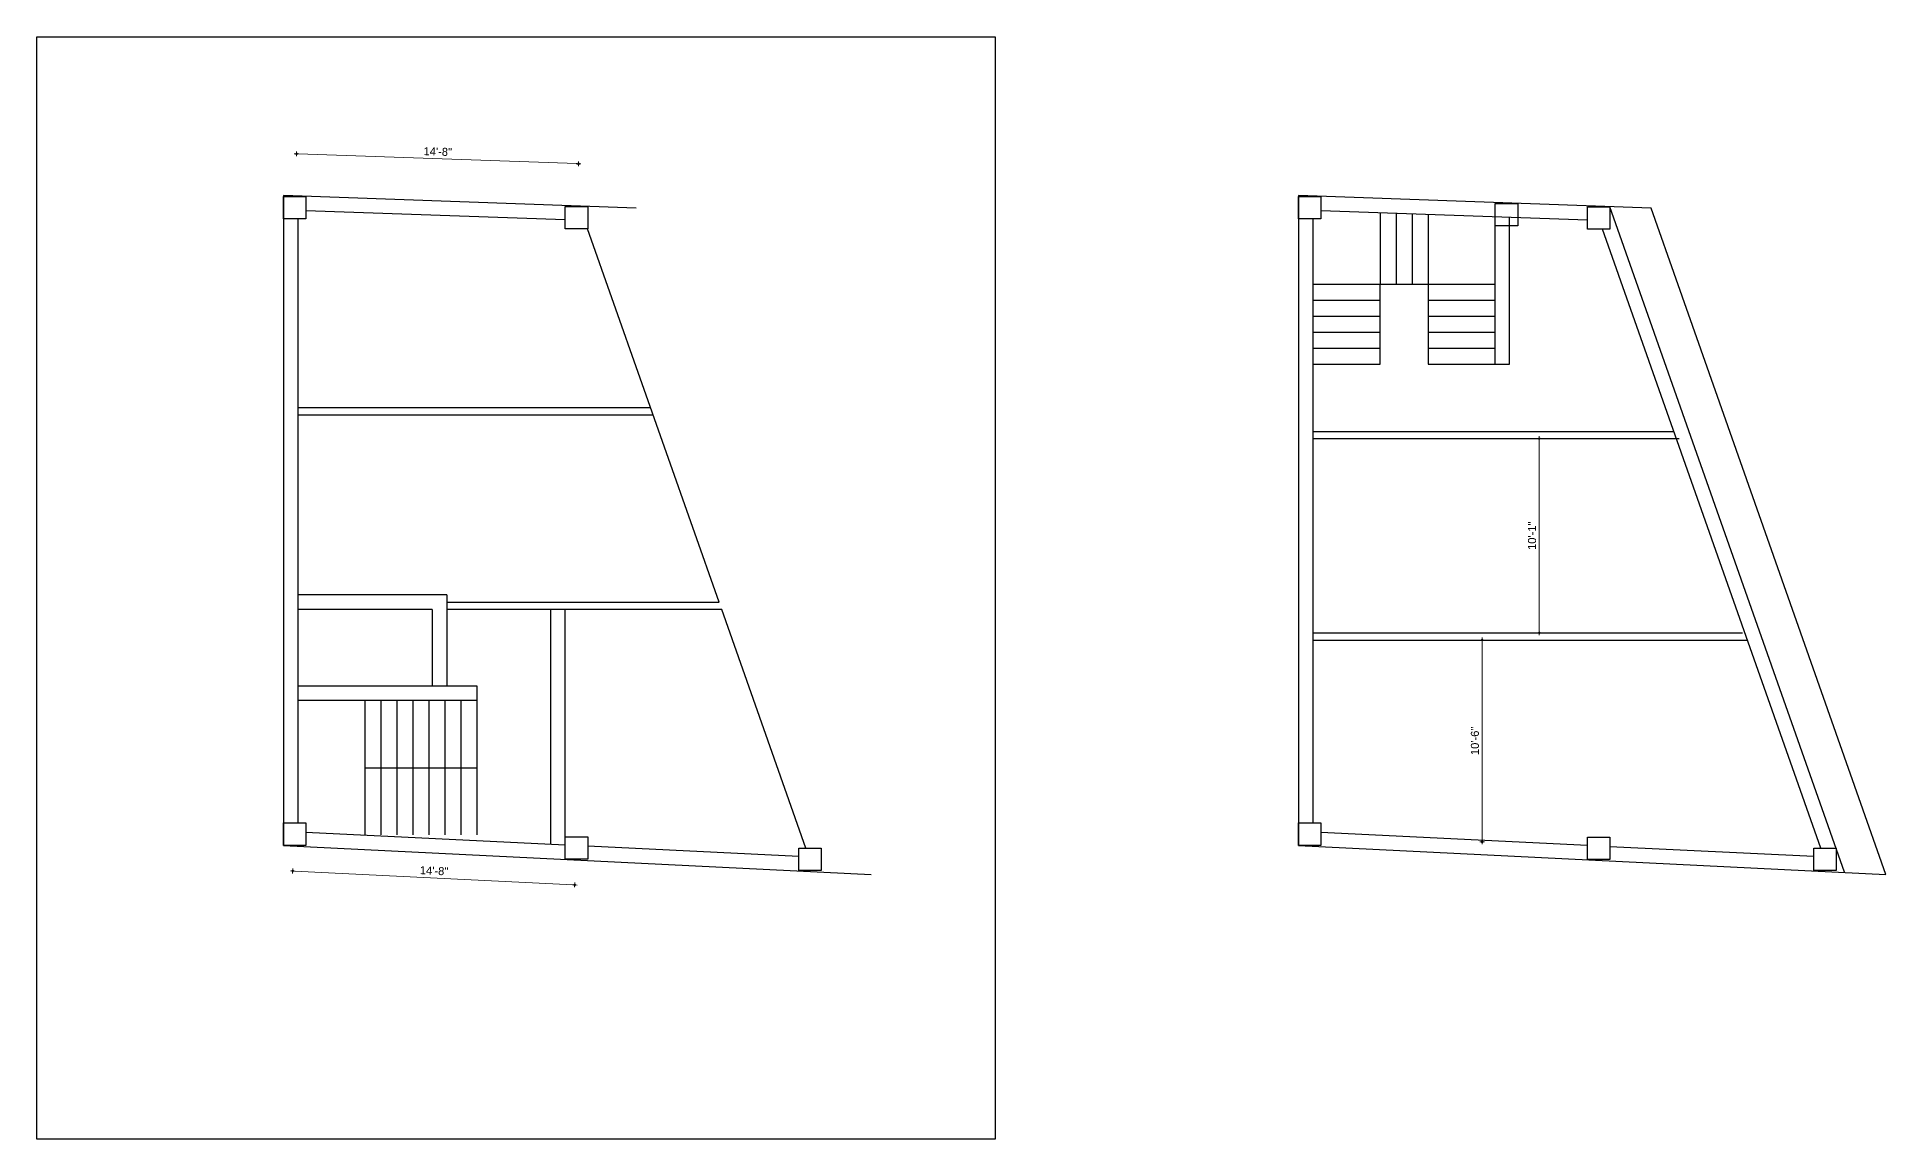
# Model space of a CAD drawing. Header units: inches. Extents: x -4105 to 11025, y -15557 to -3174.
# Drawn here: x 3238 to 4393, y -13702 to -13014 of the extents above; entities that cross this region are included whole.
import ezdxf

# ---------------------------------------------------------------- set-up
doc = ezdxf.new("R2010")
doc.units = ezdxf.units.IN
doc.header["$LTSCALE"] = 0.5
doc.header["$MEASUREMENT"] = 0
doc.header["$PDMODE"] = 66
doc.layers.add('hatch', color=9, linetype='Continuous', lineweight=0)
doc.layers.add('Toilet', color=7, linetype='Continuous', lineweight=25)
doc.styles.get("Standard").update_dxf_attribs({"font": 'arial.ttf'})
doc.dimstyles.new('S8', dxfattribs={"dimtxt": 5, "dimasz": 1, "dimexe": 6, "dimexo": 18, "dimgap": 1.9375, "dimtad": 1, "dimdec": 0, "dimzin": 3, "dimdsep": 46, "dimlunit": 4, "dimtxsty": 'Standard', "dimblk": 'dot 2', "dimcen": 12, "dimse1": 1, "dimse2": 1, "dimclrd": 1, "dimclre": 1, "dimclrt": 256, "dimadec": 0, "dimazin": 0, "dimtfac": 0.75, "dimtdec": 0, "dimtix": 1, "dimtmove": 1, "dimatfit": 3, "dimldrblk": 'DOT', "dimfxl": 1, "dimtolj": 1, "dimtzin": 0, "dimlwd": 9, "dimlwe": 9, "dimarcsym": 0})

# ---------------------------------------------------------------- blocks, each defined once
blk = doc.blocks.new('dot1')
at = {"layer": 'hatch'}
h = blk.add_hatch(color=256, dxfattribs=at)
edge = h.paths.add_edge_path()
edge.add_arc((0, 0), 1, 0, 360)
for p, q in [((3, 0), (-3, 0)), ((0, 3), (0, -3))]:
    blk.add_line(p, q, dxfattribs=at)
blk.add_circle((0, 0), 1, dxfattribs=at)
blk = doc.blocks.new('dot 2')
at = {"layer": 'hatch', "xscale": 0.5, "yscale": 0.5, "zscale": 0.5}
blk.add_blockref('dot1', (0, 0), dxfattribs=at)
blk = doc.blocks.new('*D816')
at = {"layer": 'Defpoints', "color": 0, "transparency": 16777216}
for p in [(3576, -13092.8), (3398.7, -13120.2), (3574.8, -13126.4)]:
    blk.add_point(p, dxfattribs=at)
at = {"layer": 'Toilet', "color": 1, "lineweight": 9, "transparency": 16777216}
blk.add_line((3400.9, -13086.6), (3575, -13092.7), dxfattribs=at)
for p, rotation in [((3399.9, -13086.6), 177.977900123258), ((3576, -13092.8), 357.977900123258)]:
    blk.add_blockref('dot 2', p, dxfattribs=dict(at, rotation=rotation))
at = {"layer": 'Toilet', "transparency": 16777216, "insert": (3488.1, -13085.2), "char_height": 5, "attachment_point": 5, "rotation": 357.9779}
blk.add_mtext('\\A1;14\'-8"', dxfattribs=at)
blk = doc.blocks.new('_Dot')
at = {"color": 0, "linetype": 'ByBlock', "lineweight": -2}
blk.add_line((-0.5, 0), (-1, 0), dxfattribs=at)
at = {"color": 0, "linetype": 'ByBlock', "const_width": 0.5}
blk.add_lwpolyline([(-0.25, 0, 1), (0.25, 0, 1)], format="xyb", close=True, dxfattribs=at)
blk = doc.blocks.new('*D817')
at = {"layer": 'Defpoints', "color": 0, "transparency": 16777216}
for p in [(3398.7, -13511.7), (3574.8, -13520.4), (3573.7, -13543.4)]:
    blk.add_point(p, dxfattribs=at)
at = {"layer": 'Toilet', "color": 1, "lineweight": 9, "transparency": 16777216}
blk.add_line((3398.5, -13534.8), (3572.7, -13543.3), dxfattribs=at)
for p, rotation in [((3397.5, -13534.7), 177.1797039813617), ((3573.7, -13543.4), 357.1797039813617)]:
    blk.add_blockref('dot 2', p, dxfattribs=dict(at, rotation=rotation))
at = {"layer": 'Toilet', "transparency": 16777216, "insert": (3485.8, -13534.6), "char_height": 5, "attachment_point": 5, "rotation": 357.1797}
blk.add_mtext('\\A1;14\'-8"', dxfattribs=at)
blk = doc.blocks.new('*D818')
at = {"layer": 'Defpoints', "color": 0, "transparency": 16777216}
for p in [(4149.2, -13264.5), (4149.2, -13385.9), (4176.3, -13385.9)]:
    blk.add_point(p, dxfattribs=at)
at = {"layer": 'Toilet', "color": 1, "lineweight": 9, "transparency": 16777216}
blk.add_line((4176.3, -13265.5), (4176.3, -13384.9), dxfattribs=at)
for p, rotation in [((4176.3, -13264.5), 90), ((4176.3, -13385.9), 270)]:
    blk.add_blockref('dot 2', p, dxfattribs=dict(at, rotation=rotation))
at = {"layer": 'Toilet', "transparency": 16777216, "insert": (4171.8, -13325.2), "char_height": 5, "attachment_point": 5, "rotation": 90}
blk.add_mtext('\\A1;10\'-1"', dxfattribs=at)
blk = doc.blocks.new('*D819')
at = {"layer": 'Defpoints', "color": 0, "transparency": 16777216}
for p in [(4170.6, -13390.4), (4140.6, -13516.5), (4164.3, -13516.5)]:
    blk.add_point(p, dxfattribs=at)
at = {"layer": 'Toilet', "color": 1, "lineweight": 9, "transparency": 16777216}
blk.add_line((4140.6, -13391.4), (4140.6, -13515.5), dxfattribs=at)
for p, rotation in [((4140.6, -13390.4), 90), ((4140.6, -13516.5), 270)]:
    blk.add_blockref('dot 2', p, dxfattribs=dict(at, rotation=rotation))
at = {"layer": 'Toilet', "transparency": 16777216, "insert": (4136.1, -13453.4), "char_height": 5, "attachment_point": 5, "rotation": 90}
blk.add_mtext('\\A1;10\'-6"', dxfattribs=at)

msp = doc.modelspace()

# ---------------------------------------------------------------- linework, layer by layer
at = {"layer": 'Toilet'}
for p, q in [((3612.1, -13120.5), (3391.7, -13112.7)), ((3391.7, -13112.7), (3391.7, -13518.7)), ((3567.8, -13127.9), (3405.7, -13122.2)), ((4246.2, -13120.5), (4025.8, -13112.7)), ((4025.8, -13112.7), (4025.8, -13518.7)), ((4206.4, -13128.1), (4039.8, -13122.2)), ((4367, -13535.5), (4220.4, -13119.6)), ((4392.9, -13536.8), (4246.2, -13120.5)), ((3400.7, -13127.2), (3400.7, -13504.7)), ((3548.7, -13127.2), (3548.7, -13127.2)), ((3663.9, -13366.7), (3581.7, -13133.4)), ((4034.8, -13127.2), (4034.8, -13504.7)), ((4076.8, -13123.5), (4076.8, -13168)), ((4086.8, -13123.8), (4086.8, -13168)), ((4096.8, -13124.2), (4096.8, -13168)), ((4106.8, -13124.5), (4106.8, -13168)), ((4148.8, -13168), (4148.8, -13126)), ((4157.8, -13218), (4157.8, -13126.3)), ((4352.2, -13520.5), (4215.8, -13133.6)), ((4034.8, -13168), (4076.8, -13168)), ((4076.8, -13168), (4106.8, -13168)), ((4076.8, -13218), (4076.8, -13168)), ((4106.8, -13168), (4148.8, -13168)), ((4106.8, -13168), (4106.8, -13218)), ((4148.8, -13218), (4148.8, -13168)), ((4034.8, -13178), (4076.8, -13178)), ((4106.8, -13178), (4148.8, -13178)), ((4034.8, -13188), (4076.8, -13188)), ((4106.8, -13188), (4148.8, -13188)), ((4034.8, -13198), (4076.8, -13198)), ((4106.8, -13198), (4148.8, -13198)), ((4034.8, -13208), (4076.8, -13208)), ((4106.8, -13208), (4148.8, -13208)), ((4034.8, -13218), (4076.8, -13218)), ((4106.8, -13218), (4148.8, -13218)), ((4148.8, -13218), (4157.8, -13218)), ((3401.4, -13245.1), (3621, -13245.1)), ((3401.4, -13249.6), (3622.6, -13249.6)), ((4034.8, -13260), (4260.4, -13260)), ((4034.8, -13264.5), (4263.6, -13264.5)), ((3493.7, -13362.2), (3400.7, -13362.2)), ((3493.7, -13362.2), (3493.7, -13419.2)), ((3484.7, -13371.2), (3400.7, -13371.2)), ((3484.7, -13371.2), (3484.7, -13419.2)), ((3493.7, -13366.7), (3663.9, -13366.7)), ((3665.5, -13371.2), (3493.7, -13371.2)), ((3558.8, -13517.9), (3558.8, -13371.2)), ((3567.8, -13513.4), (3567.8, -13371.2)), ((3718.1, -13520.5), (3665.5, -13371.2)), ((4034.8, -13385.9), (4303.2, -13385.9)), ((4034.8, -13390.4), (4306.3, -13390.4)), ((3512.7, -13419.2), (3400.7, -13419.2)), ((3512.7, -13428.2), (3512.7, -13419.2)), ((3512.7, -13428.2), (3400.7, -13428.2)), ((3442.7, -13470.2), (3442.7, -13428.2)), ((3452.7, -13470.2), (3452.7, -13428.2)), ((3462.7, -13470.2), (3462.7, -13428.2)), ((3472.7, -13470.2), (3472.7, -13428.2)), ((3482.7, -13470.2), (3482.7, -13428.2)), ((3492.7, -13470.2), (3492.7, -13428.2)), ((3502.7, -13470.2), (3502.7, -13428.2)), ((3512.7, -13470.2), (3512.7, -13428.2)), ((3442.7, -13512.2), (3442.7, -13470.2)), ((3442.7, -13470.2), (3512.7, -13470.2)), ((3452.7, -13512.2), (3452.7, -13470.2)), ((3462.7, -13512.2), (3462.7, -13470.2)), ((3472.7, -13512.2), (3472.7, -13470.2)), ((3482.7, -13512.2), (3482.7, -13470.2)), ((3492.7, -13512.2), (3492.7, -13470.2)), ((3502.7, -13512.2), (3502.7, -13470.2)), ((3512.7, -13512.2), (3512.7, -13470.2)), ((3405.7, -13510.4), (3567.8, -13518.4)), ((4039.8, -13510.4), (4206.4, -13518.6)), ((3391.7, -13518.7), (3758.8, -13536.8)), ((3581.8, -13519), (3713.7, -13525.5)), ((4025.8, -13518.7), (4392.9, -13536.8)), ((4220.4, -13519.3), (4347.8, -13525.5))]:
    msp.add_line(p, q, dxfattribs=at)
for points in [[(3237.7, -13013.5), (3836.3, -13013.5), (3836.3, -13702.2), (3237.7, -13702.2)], [(3391.7, -13113.2), (3405.7, -13113.2), (3405.7, -13127.2), (3391.7, -13127.2)], [(3567.8, -13119.4), (3581.8, -13119.4), (3581.8, -13133.4), (3567.8, -13133.4)], [(4025.8, -13113.2), (4039.8, -13113.2), (4039.8, -13127.2), (4025.8, -13127.2)], [(4148.8, -13117.5), (4162.8, -13117.5), (4162.8, -13131.5), (4148.8, -13131.5)], [(4206.4, -13119.6), (4220.4, -13119.6), (4220.4, -13133.6), (4206.4, -13133.6)], [(3391.7, -13504.7), (3405.7, -13504.7), (3405.7, -13518.7), (3391.7, -13518.7)], [(3567.8, -13513.4), (3581.8, -13513.4), (3581.8, -13527.4), (3567.8, -13527.4)], [(4025.8, -13504.7), (4039.8, -13504.7), (4039.8, -13518.7), (4025.8, -13518.7)], [(4206.4, -13513.6), (4220.4, -13513.6), (4220.4, -13527.6), (4206.4, -13527.6)], [(3713.7, -13520.5), (3727.7, -13520.5), (3727.7, -13534.5), (3713.7, -13534.5)], [(4347.8, -13520.5), (4361.8, -13520.5), (4361.8, -13534.5), (4347.8, -13534.5)]]:
    msp.add_lwpolyline(points, close=True, dxfattribs=at)

# ---------------------------------------------------------------- dimensions: what is measured, and where the dimension line sits
for p1, p2, distance, picture, middle in [((3398.7, -13120.2), (3574.8, -13126.4), 33.6, '*D816', (3488.1, -13085.2)), ((3398.7, -13511.7), (3574.8, -13520.4), -23.1, '*D817', (3485.8, -13534.6))]:
    dim = msp.add_aligned_dim(p1=p1, p2=p2, distance=distance, dimstyle='S8', override={"dimfxl": 2, "dimfxlon": 1, "dimarcsym": 1}, dxfattribs=at)
    dim.commit()
    dim.dimension.update_dxf_attribs({"geometry": picture, "text_midpoint": middle})
for base, p1, p2, picture, middle in [((4176.3, -13385.9), (4149.2, -13264.5), (4149.2, -13385.9), '*D818', (4171.8, -13325.2)), ((4140.6, -13516.5), (4170.6, -13390.4), (4164.3, -13516.5), '*D819', (4136.1, -13453.4))]:
    dim = msp.add_linear_dim(base=base, p1=p1, p2=p2, angle=90, dimstyle='S8', override={"dimfxl": 2, "dimfxlon": 1, "dimarcsym": 1}, dxfattribs=at)
    dim.commit()
    dim.dimension.update_dxf_attribs({"geometry": picture, "text_midpoint": middle})

doc.saveas('drawing.dxf')
